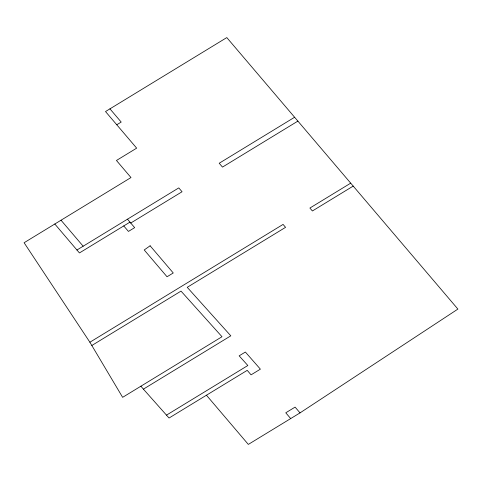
<?xml version="1.0" encoding="UTF-8"?>
<svg xmlns="http://www.w3.org/2000/svg" width="482" height="482" viewBox="0 0 482 482"><rect width="100%" height="100%" fill="white"/><g stroke="black" fill="none" stroke-linecap="round" stroke-linejoin="round"><path stroke-width="0.72" d="M206.447 395.216L248.326 444.416L300.021 412.887L457.9 309.089L226.799 37.584L105.516 111.553L136.665 148.149L116.451 160.476L130.984 177.551L24.1 242.735L89.887 342.226L122.633 397.337L221.997 336.737L181.015 291.11L91.833 345.498M116.765 124.772L121.199 122.067L109.944 108.848M76.939 250.007L178.78 187.896L182.063 191.752L130.755 223.046M294.61 117.253L219.208 163.241L222.485 167.097L297.894 121.109M129.971 222.13L79.44 252.942L54.809 224.003M89.887 342.226L283.073 224.407L285.573 227.341L187.233 287.32L230.806 335.827L143.401 389.137L140.901 386.196M350.709 183.154L309.896 208.049L312.396 210.983L353.21 186.094M166.555 415.086L247.844 365.513L239.15 355.837L245.368 352.041L260.388 369.158L251.062 374.845L247.23 370.345L169.055 418.021L143.401 389.137M300.021 412.887L295.098 407.109L285.772 412.797L290.694 418.575M127.471 219.19L134.659 227.637L128.441 231.426L123.754 225.919M61.027 220.214L83.157 246.212M150.113 245.79L144.22 249.965L167.037 276.77L173.255 272.975L150.113 245.79"/></g></svg>
